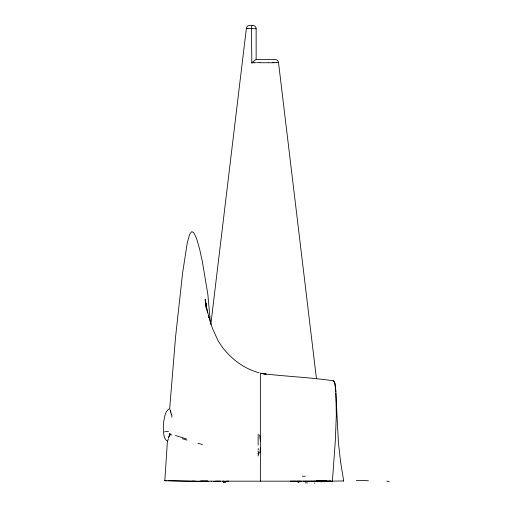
<?xml version="1.0" encoding="UTF-8"?>
<svg xmlns="http://www.w3.org/2000/svg" width="507" height="507" viewBox="0 0 507 507"><rect width="100%" height="100%" fill="white"/><g stroke="black" fill="none" stroke-linecap="round" stroke-linejoin="round"><path stroke-width="0.76" d="M258.19 434.049L258.133 445.102M258.076 451.49L258.076 450.856M258.063 454.107L258.063 453.252A2.282 1.363 0 0 0 259.914 452.707L260.376 447.979M260.376 440.982L259.711 435.342A8.302 7.833 -10.2 0 0 259.578 434.968M306.513 481.168L332.389 481.384L335.323 440.805L336.318 415.271L335.843 390.498L335 383.571L333.663 380.808L334.88 383.457L335.805 391.949M210.785 324.733L246.377 28.354A3.429 3.429 0 0 1 249.78 25.337L252.72 25.35A3.416 3.416 0 0 1 256.143 28.766L256.143 59.534L275.117 59.534A3.416 3.416 0 0 1 278.514 62.551L316.463 378.824M170.257 433.745L169.813 435.564M255.908 59.56L252.505 62.139M332.915 381.074L333.644 380.808M320.456 481.365L343.689 480.934L340.609 462.175L338.403 442.434L335.881 393.293M278.514 62.551L276.562 62.634M211.07 481.289L211.577 481.257M343.613 480.94L343.163 480.959M164.952 480.718L166.942 480.693M274.16 62.684L272.855 62.703M268.146 62.735L259.99 62.754M215.374 481.175L220.456 481.162M290.15 481.162L301.627 481.137M313.427 481.213L328.77 481.13M226.496 481.162L228.79 481.162M192.001 481.175L328.745 481.175M255.686 62.748L254.007 62.741M306.184 481.168L304.815 481.162M222.96 481.162L223.828 481.162M311.127 481.213L312.28 481.213M168.539 480.693L174.078 480.807M303.059 481.143L304.118 481.156M208.377 481.65L164.826 480.725L167.399 441.28C163.127 438.384 163.647 432.046 163.311 427.464A48.761 48.761 0 0 1 163.691 421.767C164.655 417.293 164.94 410.765 169.68 408.642L175.593 336.667L182.621 272.88L187.248 242.885L189.58 234.678L190.569 232.783L191.874 231.68L193.756 232.669L196.424 238.106L199.536 248.734L202.236 260.947L207.845 294.326L210.411 322.807M247.277 28.411L247.948 28.443M247.847 28.436L256.143 28.766M330.266 481.181L332.389 481.384M246.7 28.379L246.389 28.36M332.643 380.681C309.175 377.259 285.422 376.467 261.916 373.558L266.2 374.198L261.149 373.285M187.064 440.101L182.368 438.732M197.952 443.219L202.521 444.569M259.204 372.816C243.924 368.76 230.805 358.709 221.521 346.078L217.997 340.571L212.579 328.713L208.421 315.766L209.049 317.794L205.886 304.903L206.641 308.161M171.905 435.057L169.598 433.967M170.561 410.689L171.303 414.808M207.338 312.268L205.272 300.062L206.317 307.641M206.425 308.383L205.189 299.206L205.842 305.29M205.969 305.208L205.576 300.575L205.962 305.277M206.102 306.748L206.235 308.288M251.846 62.735L251.415 28.512A3.416 1.306 -90 0 1 252.72 25.35M260.376 373.044L260.376 481.175M222.839 481.713A125.673 1.375 0.2 0 1 225.381 481.713M207.724 480.883A76.88 1.369 -0.4 0 1 200.582 480.883M195.36 481.099A61.36 2.11 -0.9 0 1 174.269 480.801M164.959 480.617A46.6 0.659 2.3 0 1 165.212 480.554M305.347 476.225A58.907 2.37 1.4 0 1 302.318 476.193M329.233 480.864A27.619 7.687 -16.5 0 1 330.716 480.94M316.387 480.427A91.951 3.067 1 0 1 326.375 480.832M386.771 481.238A128.208 0.989 0.1 0 1 389.059 481.479M223.27 482.55A26.111 0.925 1.7 0 1 225.615 482.588M214.651 481.606A26.852 2.326 5 0 1 213.32 481.339M305.22 482.867A21.383 1.255 0.1 0 1 307.483 482.905M297.901 482.398A48.368 4.899 -2.2 0 1 299.086 482.398M356.402 480.357A106.603 1.35 -0.2 0 1 368.45 480.813M314.803 483.051A43.222 0.646 -6.8 0 1 314.378 483.108M319.923 481.276A30.946 3.961 14.7 0 1 321.261 481.961M168.571 438.802A15.083 0.913 -67.5 0 1 167.83 440.158A15.083 1.027 -70.6 0 0 167.716 441.008M169.915 409.51A15.115 0.868 75.3 0 1 170.238 410.315M169.053 436.654A13.385 0.963 -71.4 0 1 168.66 437.611M169.63 434.125A12.909 1.363 -76.6 0 1 168.533 437.585M169.775 435.291A14.107 2.655 -82.3 0 1 169.572 436.045M171.632 414.029A16.446 4.449 -86.8 0 1 171.962 417.324M170.377 412.121A14.076 1.572 84.7 0 1 170.498 410.264M252.689 62.355A5.907 1.052 -42.6 0 1 251.789 63.16M254.077 62.729A30.952 0.824 -0.1 0 1 251.935 62.722M276.803 62.646A11.534 0.482 0.6 0 1 274.369 62.703M273.229 62.722A25.965 0.672 0.1 0 1 268.368 62.76M259.983 62.64A32.917 0.482 0 0 1 256.485 62.64M164.426 431.964A59.192 6.509 19.2 0 1 168.438 431.533M186.392 438.853A59.23 7.104 10 0 1 175.359 435.38M169.725 433.979A47.214 6.09 9.5 0 1 169.332 433.77M258.228 449.848A20.407 0.323 -89.1 0 1 258.24 448.461M258.513 451.914A11.35 0.589 -89.7 0 1 258.05 455.97"/></g></svg>
